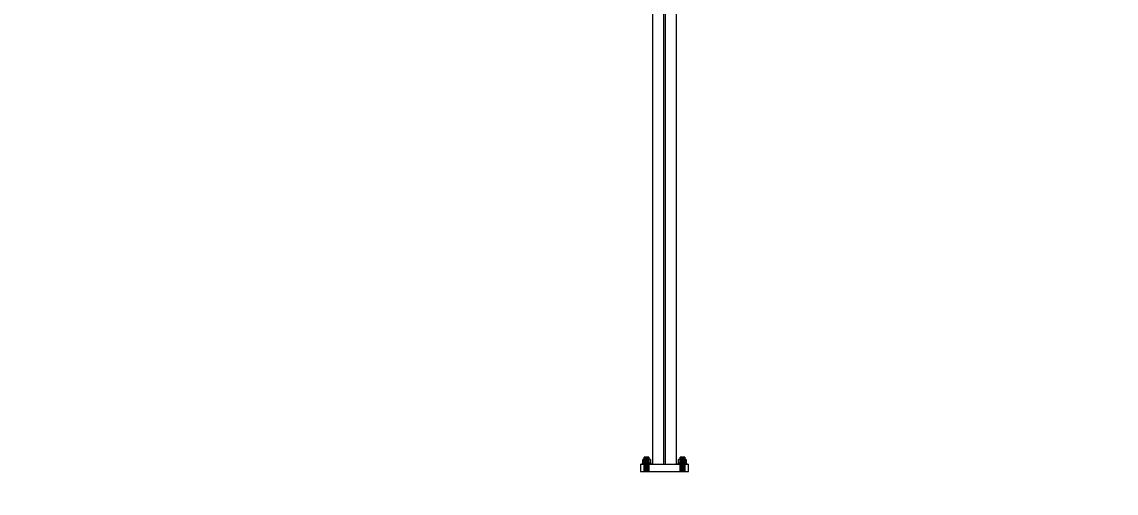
# Model space of a CAD drawing. Header units: millimetres. Extents: x -1970 to 59977, y -65068 to 6837.
# Drawn here: x 33275 to 36932, y -72 to 1502 of the extents above; entities that cross this region are included whole.
import ezdxf

# ---------------------------------------------------------------- set-up
doc = ezdxf.new("R2010")
doc.units = ezdxf.units.MM
doc.layers.add('COTAS_P', color=1, linetype='Continuous', lineweight=0)
doc.layers.add('lateral_C03', color=7, linetype='Continuous', lineweight=0)
doc.dimstyles.new('R19_100', dxfattribs={"dimtxt": 250, "dimasz": 150, "dimexe": 150, "dimexo": 80, "dimgap": 100, "dimtad": 1, "dimtih": 1, "dimtoh": 1, "dimdsep": 46, "dimcen": 0.09, "dimadec": 0, "dimazin": 0, "dimtfac": 1, "dimtdec": 4, "dimtofl": 0, "dimtmove": 0, "dimatfit": 3, "dimfxl": 1, "dimtolj": 1, "dimtzin": 0, "dimarcsym": 0})

# ---------------------------------------------------------------- blocks, each defined once
blk = doc.blocks.new('*D9')
at = {"layer": 'COTAS_P', "color": 0, "lineweight": -2, "transparency": 16777216}
for p, q in [((38921.3, 3578), (38703.4, 4523.2)), ((27384.7, 1760.7), (38591, 4343.3)), ((27422.7, 928), (27204.9, 1873.2))]:
    blk.add_line(p, q, dxfattribs=at)
at = {"layer": 'COTAS_P', "color": 0, "transparency": 16777216}
for points in [[(38585.4, 4367.7), (38596.6, 4319), (38737.1, 4377)], [(27379.1, 1785.1), (27390.3, 1736.3), (27238.5, 1727)]]:
    blk.add_solid(points, dxfattribs=at)
at = {"layer": 'Defpoints', "color": 0, "transparency": 16777216}
for p in [(38737.1, 4377), (38939.3, 3500), (27440.7, 850)]:
    blk.add_point(p, dxfattribs=at)
blk = doc.blocks.new('*D24')
at = {"layer": 'COTAS_P', "color": 0, "lineweight": -2, "transparency": 16777216}
for p, q in [((112.7, -80), (112.7, -2650)), ((59977.3, -80), (59977.3, -2650)), ((262.7, -2500), (59827.3, -2500))]:
    blk.add_line(p, q, dxfattribs=at)
at = {"layer": 'COTAS_P', "color": 0, "transparency": 16777216}
for points in [[(262.7, -2475), (262.7, -2525), (112.7, -2500)], [(59827.3, -2475), (59827.3, -2525), (59977.3, -2500)]]:
    blk.add_solid(points, dxfattribs=at)
at = {"layer": 'Defpoints', "color": 0, "transparency": 16777216}
for p in [(112.7, 0), (59977.3, 0), (59977.3, -2500)]:
    blk.add_point(p, dxfattribs=at)

msp = doc.modelspace()

# ---------------------------------------------------------------- linework, layer by layer
at = {"layer": 'lateral_C03'}
for p, q in [((35382.247, 2194.583), (35382.247, 25)), ((35418.747, 2194.583), (35418.747, 25)), ((35425.747, 25), (35425.747, 2194.583)), ((35462.247, 25), (35462.247, 2194.583)), ((35355.847, 40.8), (35349.447, 40.8)), ((35349.447, 28), (35349.447, 40.8)), ((35355.319, 48), (35354.247, 48)), ((35354.247, 0), (35354.247, 48)), ((35358.247, 48), (35355.319, 48)), ((35355.319, 0), (35355.319, 48)), ((35368.647, 40.8), (35355.847, 40.8)), ((35355.847, 28), (35355.847, 40.8)), ((35362.247, 48), (35358.247, 48)), ((35358.247, 0), (35358.247, 48)), ((35366.247, 48), (35362.247, 48)), ((35362.247, 0), (35362.247, 48)), ((35369.175, 48), (35366.247, 48)), ((35366.247, 0), (35366.247, 48)), ((35375.047, 40.8), (35368.647, 40.8)), ((35368.647, 28), (35368.647, 40.8)), ((35370.247, 48), (35369.175, 48)), ((35369.175, 0), (35369.175, 48)), ((35370.247, 48), (35370.247, 0)), ((35375.047, 40.8), (35375.047, 28)), ((35475.847, 40.8), (35469.447, 40.8)), ((35469.447, 28), (35469.447, 40.8)), ((35475.319, 48), (35474.247, 48)), ((35474.247, 0), (35474.247, 48)), ((35478.247, 48), (35475.319, 48)), ((35475.319, 0), (35475.319, 48)), ((35488.647, 40.8), (35475.847, 40.8)), ((35475.847, 28), (35475.847, 40.8)), ((35482.247, 48), (35478.247, 48)), ((35478.247, 0), (35478.247, 48)), ((35486.247, 48), (35482.247, 48)), ((35482.247, 0), (35482.247, 48)), ((35489.175, 48), (35486.247, 48)), ((35486.247, 0), (35486.247, 48)), ((35495.047, 40.8), (35488.647, 40.8)), ((35488.647, 28), (35488.647, 40.8)), ((35490.247, 48), (35489.175, 48)), ((35489.175, 0), (35489.175, 48)), ((35490.247, 48), (35490.247, 0)), ((35495.047, 40.8), (35495.047, 28)), ((35342.247, 25), (35502.247, 25)), ((35342.247, 25), (35342.247, 0)), ((35342.247, 0), (35502.247, 0)), ((35349.313, 28), (35348.247, 28)), ((35348.247, 25), (35348.247, 28)), ((35349.313, 25), (35348.247, 25)), ((35352.347, 28), (35349.313, 28)), ((35349.313, 25), (35349.313, 28)), ((35352.347, 25), (35349.313, 25)), ((35355.847, 28), (35349.447, 28)), ((35356.889, 28), (35352.347, 28)), ((35352.347, 25), (35352.347, 28)), ((35356.889, 25), (35352.347, 25)), ((35355.319, 0), (35354.247, 0)), ((35358.247, 0), (35355.319, 0)), ((35368.647, 28), (35355.847, 28)), ((35362.247, 28), (35356.889, 28)), ((35356.889, 25), (35356.889, 28)), ((35362.247, 25), (35356.889, 25)), ((35362.247, 0), (35358.247, 0)), ((35367.604, 28), (35362.247, 28)), ((35362.247, 25), (35362.247, 28)), ((35367.604, 25), (35362.247, 25)), ((35366.247, 0), (35362.247, 0)), ((35369.175, 0), (35366.247, 0)), ((35372.146, 28), (35367.604, 28)), ((35367.604, 25), (35367.604, 28)), ((35372.146, 25), (35367.604, 25)), ((35368.647, 28), (35375.047, 28)), ((35369.175, 0), (35370.247, 0)), ((35375.181, 28), (35372.146, 28)), ((35372.146, 25), (35372.146, 28)), ((35375.181, 25), (35372.146, 25)), ((35376.247, 28), (35375.181, 28)), ((35375.181, 25), (35375.181, 28)), ((35375.181, 25), (35376.247, 25)), ((35376.247, 28), (35376.247, 25)), ((35382.247, 25), (35462.247, 25)), ((35418.747, 25), (35425.747, 25)), ((35469.313, 28), (35468.247, 28)), ((35468.247, 25), (35468.247, 28)), ((35469.313, 25), (35468.247, 25)), ((35472.347, 28), (35469.313, 28)), ((35469.313, 25), (35469.313, 28)), ((35472.347, 25), (35469.313, 25)), ((35475.847, 28), (35469.447, 28)), ((35476.889, 28), (35472.347, 28)), ((35472.347, 25), (35472.347, 28)), ((35476.889, 25), (35472.347, 25)), ((35475.319, 0), (35474.247, 0)), ((35478.247, 0), (35475.319, 0)), ((35488.647, 28), (35475.847, 28)), ((35482.247, 28), (35476.889, 28)), ((35476.889, 25), (35476.889, 28)), ((35482.247, 25), (35476.889, 25)), ((35482.247, 0), (35478.247, 0)), ((35487.604, 28), (35482.247, 28)), ((35482.247, 25), (35482.247, 28)), ((35487.604, 25), (35482.247, 25)), ((35486.247, 0), (35482.247, 0)), ((35489.175, 0), (35486.247, 0)), ((35492.146, 28), (35487.604, 28)), ((35487.604, 25), (35487.604, 28)), ((35492.146, 25), (35487.604, 25)), ((35488.647, 28), (35495.047, 28)), ((35489.175, 0), (35490.247, 0)), ((35495.181, 28), (35492.146, 28)), ((35492.146, 25), (35492.146, 28)), ((35495.181, 25), (35492.146, 25)), ((35496.247, 28), (35495.181, 28)), ((35495.181, 25), (35495.181, 28)), ((35495.181, 25), (35496.247, 25)), ((35496.247, 28), (35496.247, 25)), ((35502.247, 0), (35502.247, 25))]:
    msp.add_line(p, q, dxfattribs=at)

# ---------------------------------------------------------------- dimensions: what is measured, and where the dimension line sits
at = {"layer": 'COTAS_P'}
for p1, p2, distance, picture, middle in [((27440.666, 850), (38939.253, 3500), 900, '*D9', (32987.841, 3052.011)), ((112.7, 0), (59977.253, 0), -2500, '*D24', (30044.976, -2500))]:
    dim = msp.add_aligned_dim(p1=p1, p2=p2, distance=distance, text='<> P', dimstyle='R19_100', dxfattribs=at)
    dim.commit()
    dim.dimension.update_dxf_attribs({"geometry": picture, "text_midpoint": middle})

doc.saveas('drawing.dxf')
